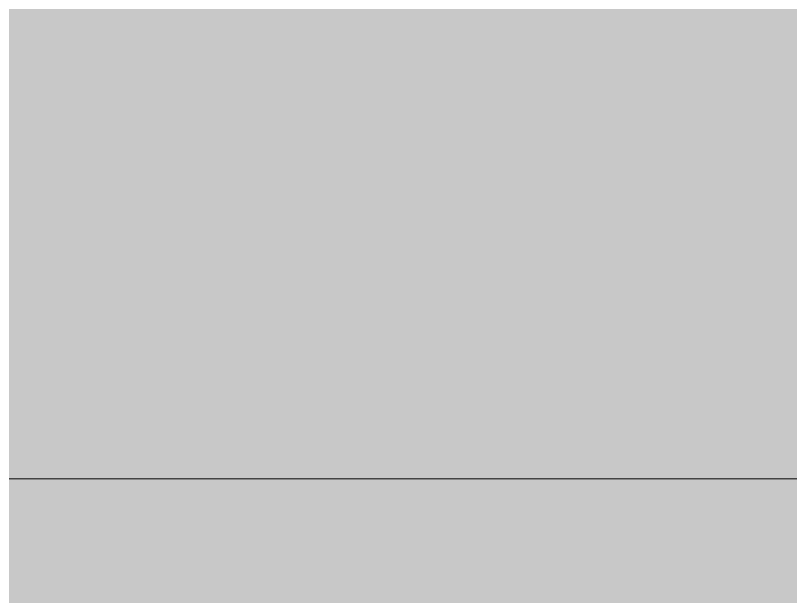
# Model space of a CAD drawing. Header units: inches. Extents: x 1701 to 6949, y -252 to 585.
# Drawn here: x 2255.022 to 2255.547, y 144.896 to 145.29 of the extents above; entities that cross this region are included whole.
import ezdxf

# ---------------------------------------------------------------- set-up
doc = ezdxf.new("R2010")
doc.units = ezdxf.units.IN
doc.header["$MEASUREMENT"] = 0
doc.layers.add('A-FLOR-HRAL', color=11, linetype='Continuous', lineweight=9)

# ---------------------------------------------------------------- blocks, each defined once
blk = doc.blocks.new('Railing - Railing-2567857-SECTION _ CENTER LOOKING WEST')
at = {"layer": 'A-FLOR-HRAL'}
h = blk.add_hatch(color=256, dxfattribs=at)
h.paths.add_polyline_path([(2218.37577, 144.97596), (2248.70838, 144.97596), (2248.70838, 145.44922), (2218.84903, 145.44922)], flags=0)
h.paths.add_polyline_path([(2328.64729, 144.97596), (2328.17403, 145.44922), (2328.17403, 144.97596)], flags=0)
h.paths.add_polyline_path([(2326.99293, 144.97596), (2326.99293, 145.44922), (2297.13358, 145.44922), (2297.13358, 144.97596), (2324.91258, 144.97596)], flags=0)
h.paths.add_polyline_path([(2256.43624, 144.97596), (2295.95248, 144.97596), (2295.95248, 145.44922), (2249.88948, 145.44922), (2249.88948, 144.97596), (2256.09249, 144.97596)], flags=0)
h = blk.add_hatch(color=256, dxfattribs=at)
h.paths.add_polyline_path([(2278.8267, 144.5027), (2295.95248, 144.5027), (2295.95248, 144.97596), (2249.88948, 144.97596), (2249.88948, 144.5027), (2271.12911, 144.5027)], flags=0)
h.paths.add_polyline_path([(2220.17195, 144.5027), (2248.70838, 144.5027), (2248.70838, 144.97596), (2218.37577, 144.97596), (2218.84903, 144.5027)], flags=0)
h.paths.add_polyline_path([(2328.17403, 144.5027), (2328.64729, 144.97596), (2328.17403, 144.97596)], flags=0)
h.paths.add_polyline_path([(2326.99293, 144.5027), (2326.99293, 144.97596), (2297.13358, 144.97596), (2297.13358, 144.5027), (2324.91258, 144.5027)], flags=0)
blk.add_line((2295.95248, 144.97596), (2249.88948, 144.97596), dxfattribs=at)

msp = doc.modelspace()

# ---------------------------------------------------------------- block references
at = {"layer": 'A-FLOR-HRAL'}
msp.add_blockref('Railing - Railing-2567857-SECTION _ CENTER LOOKING WEST', (0, 0), dxfattribs=at)

doc.saveas('drawing.dxf')
